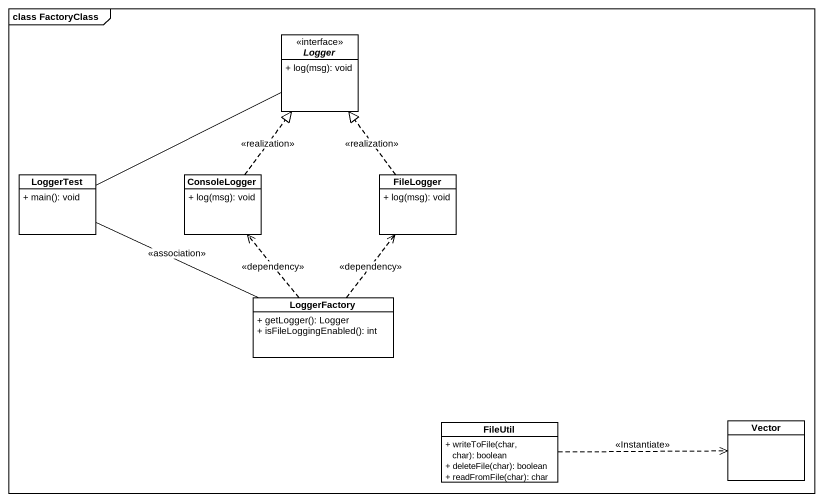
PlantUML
@startuml
mainframe class FactoryClass
hide circle
hide empty members
skinparam classAttributeIconSize 0
interface Logger {
  + log(msg): void
}
class LoggerTest {
  + main(): void
}
class ConsoleLogger {
  + log(msg): void
}
class FileLogger {
  + log(msg): void
}
class LoggerFactory {
  + getLogger(): Logger
  + isFileLoggingEnabled(): int
}
class FileUtil {
  + writeToFile(char, char): boolean
  + deleteFile(char): boolean
  + readFromFile(char): char
}
class Vector
LoggerTest -right- Logger
LoggerTest -right- LoggerFactory : <<association>>
ConsoleLogger .up.|> Logger : <<realization>>
FileLogger .up.|> Logger : <<realization>>
LoggerFactory .up.> ConsoleLogger : <<dependency>>
LoggerFactory .up.> FileLogger : <<dependency>>
FileUtil .right.> Vector : <<Instantiate>>
@enduml
